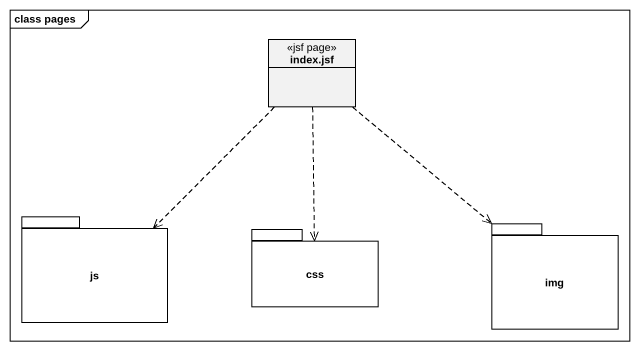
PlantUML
@startuml
mainframe class pages
hide circle
hide empty members
class "index.jsf" as index_jsf <<jsf page>>
package js {
}
package css {
}
package img {
}
index_jsf ..> js
index_jsf ..> css
index_jsf ..> img
@enduml
